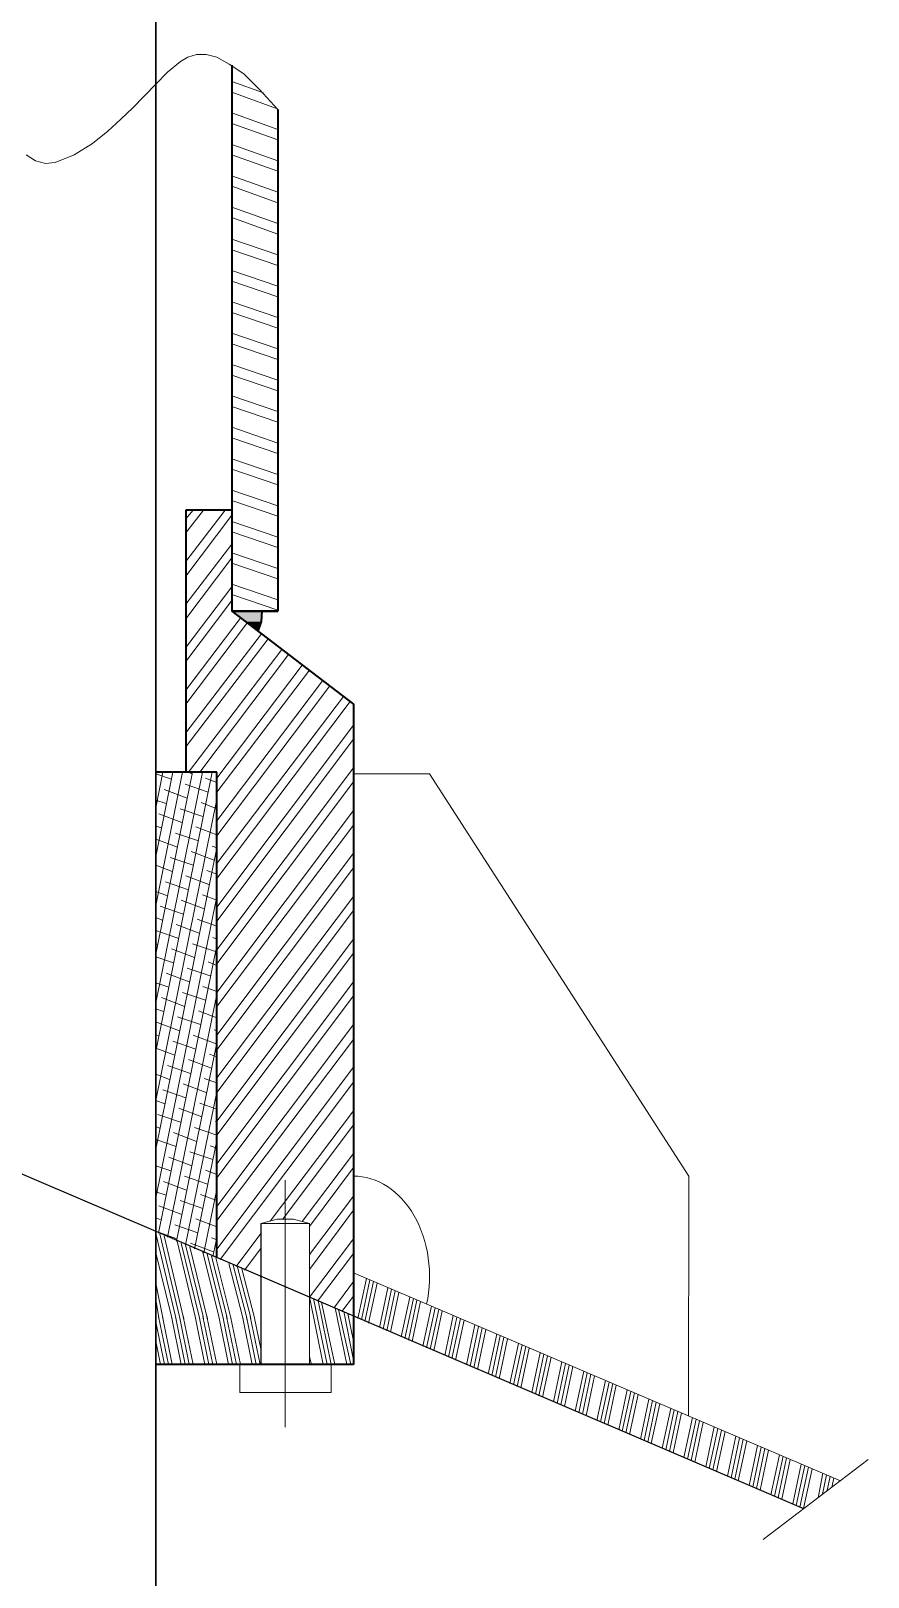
# Model space of a CAD drawing. Header units: inches. Extents: x 12838 to 25100, y 14333 to 18831.
# Drawn here: x 24753.7 to 24970, y 17119.1 to 17518.6 of the extents above; entities that cross this region are included whole.
import ezdxf

# ---------------------------------------------------------------- set-up
doc = ezdxf.new("R2010")
doc.units = ezdxf.units.IN
doc.header["$MEASUREMENT"] = 0
doc.linetypes.add('HIDDEN2', pattern=[0.1875, 0.125, -0.0625])
for name, color, linetype in [('1', 50, 'Continuous'), ('PDF3_Geometry', 7, 'Continuous'), ('PDF3_Solid Fills', 7, 'Continuous'), ('PDF_Geometry', 7, 'Continuous'), ('wl 2', 255, 'Continuous')]:
    doc.layers.add(name, color=color, linetype=linetype)

msp = doc.modelspace()

# ---------------------------------------------------------------- linework, layer by layer
at = {"linetype": 'ByBlock'}
for p, q in [((24785.91533, 17208.50223), (24953.33371, 17136.77517)), ((24785.91533, 17208.50223), (24953.33371, 17136.77517)), ((24813.07051, 17210.42827), (24813.07051, 17173.97827)), ((24813.07051, 17210.42827), (24813.07051, 17173.97827))]:
    msp.add_line(p, q, dxfattribs=at)
at = {"layer": '1', "linetype": 'ByBlock'}
for q in [(24786.11522, 18564.65507), (24785.91531, 18458.90507)]:
    msp.add_line((24785.91531, 14441.06226), q, dxfattribs=at)
at = {"layer": '1', "linetype": 'HIDDEN2'}
msp.add_line((24785.91531, 16769.30545), (24785.91531, 17144.78332), dxfattribs=at)
at = {"layer": 'PDF3_Geometry', "linetype": 'ByBlock', "lineweight": 18}
for p, q in [((24792.36469, 17510.67723), (24794.23161, 17511.80223)), ((24792.36469, 17510.67723), (24794.23161, 17511.80223)), ((24794.23161, 17511.80223), (24796.43796, 17512.47723)), ((24794.23161, 17511.80223), (24796.43796, 17512.47723)), ((24796.43796, 17512.47723), (24798.98376, 17512.47723)), ((24796.43796, 17512.47723), (24798.98376, 17512.47723)), ((24798.98376, 17512.47723), (24801.69928, 17511.80223)), ((24798.98376, 17512.47723), (24801.69928, 17511.80223)), ((24801.69928, 17511.80223), (24804.92396, 17510.00223)), ((24801.69928, 17511.80223), (24804.92396, 17510.00223)), ((24785.91533, 17504.82723), (24788.97029, 17507.97723)), ((24785.91533, 17504.82723), (24788.97029, 17507.97723)), ((24788.97029, 17507.97723), (24792.36469, 17510.67723)), ((24788.97029, 17507.97723), (24792.36469, 17510.67723)), ((24804.92396, 17510.00223), (24808.6578, 17507.52723)), ((24804.92396, 17510.00223), (24808.6578, 17507.52723)), ((24808.6578, 17507.52723), (24812.73107, 17503.47723)), ((24808.6578, 17507.52723), (24812.73107, 17503.47723)), ((24779.97513, 17498.75223), (24785.91533, 17504.82723)), ((24779.97513, 17498.75223), (24785.91533, 17504.82723)), ((24805.60284, 17505.50223), (24813.74939, 17502.57723)), ((24805.60284, 17505.50223), (24813.74939, 17502.57723)), ((24812.73107, 17503.47723), (24817.48323, 17498.30223)), ((24812.73107, 17503.47723), (24817.48323, 17498.30223)), ((24805.60284, 17502.80223), (24817.14379, 17498.52723)), ((24805.60284, 17502.80223), (24817.14379, 17498.52723)), ((24773.52578, 17492.67723), (24776.92018, 17495.82723)), ((24773.52578, 17492.67723), (24776.92018, 17495.82723)), ((24776.92018, 17495.82723), (24779.97513, 17498.75223)), ((24776.92018, 17495.82723), (24779.97513, 17498.75223)), ((24805.60284, 17497.40223), (24817.48323, 17493.12723)), ((24805.60284, 17497.40223), (24817.48323, 17493.12723)), ((24769.62222, 17489.52723), (24773.52578, 17492.67723)), ((24769.62222, 17489.52723), (24773.52578, 17492.67723)), ((24805.60284, 17494.70223), (24817.48323, 17490.42723)), ((24805.60284, 17494.70223), (24817.48323, 17490.42723)), ((24764.87006, 17486.60223), (24769.62222, 17489.52723)), ((24764.87006, 17486.60223), (24769.62222, 17489.52723)), ((24805.60284, 17489.30223), (24817.48323, 17485.02723)), ((24805.60284, 17489.30223), (24817.48323, 17485.02723)), ((24752.48051, 17486.60223), (24754.85659, 17485.02723)), ((24752.48051, 17486.60223), (24754.85659, 17485.02723)), ((24754.85659, 17485.02723), (24757.40239, 17484.35223)), ((24754.85659, 17485.02723), (24757.40239, 17484.35223)), ((24757.40239, 17484.35223), (24759.94819, 17484.57723)), ((24757.40239, 17484.35223), (24759.94819, 17484.57723)), ((24759.94819, 17484.57723), (24764.87006, 17486.60223)), ((24759.94819, 17484.57723), (24764.87006, 17486.60223)), ((24805.60284, 17486.60223), (24817.48323, 17482.32723)), ((24805.60284, 17486.60223), (24817.48323, 17482.32723)), ((24805.60284, 17481.20223), (24817.48323, 17476.92723)), ((24805.60284, 17481.20223), (24817.48323, 17476.92723)), ((24805.60284, 17478.50223), (24817.48323, 17474.22723)), ((24805.60284, 17478.50223), (24817.48323, 17474.22723)), ((24805.60284, 17473.10223), (24817.48323, 17468.82723)), ((24805.60284, 17473.10223), (24817.48323, 17468.82723)), ((24785.91533, 17105.38108), (24785.91533, 17469.27723)), ((24785.91533, 17105.38108), (24785.91533, 17469.27723)), ((24805.60284, 17470.40223), (24817.48323, 17466.12723)), ((24805.60284, 17470.40223), (24817.48323, 17466.12723)), ((24805.60284, 17464.77723), (24817.48323, 17460.72723)), ((24805.60284, 17464.77723), (24817.48323, 17460.72723)), ((24805.60284, 17462.07723), (24817.48323, 17458.02723)), ((24805.60284, 17462.07723), (24817.48323, 17458.02723)), ((24805.60284, 17456.67723), (24817.48323, 17452.62723)), ((24805.60284, 17456.67723), (24817.48323, 17452.62723)), ((24805.60284, 17453.97723), (24817.48323, 17449.92723)), ((24805.60284, 17453.97723), (24817.48323, 17449.92723)), ((24805.60284, 17448.57723), (24817.48323, 17444.52723)), ((24805.60284, 17448.57723), (24817.48323, 17444.52723)), ((24805.60284, 17445.87723), (24817.48323, 17441.82723)), ((24805.60284, 17445.87723), (24817.48323, 17441.82723)), ((24805.60284, 17429.22723), (24805.60284, 17444.97723)), ((24805.60284, 17429.22723), (24805.60284, 17444.97723)), ((24805.60284, 17440.47723), (24817.48323, 17436.42723)), ((24805.60284, 17440.47723), (24817.48323, 17436.42723)), ((24805.60284, 17437.77723), (24817.48323, 17433.72723)), ((24805.60284, 17437.77723), (24817.48323, 17433.72723)), ((24805.60284, 17432.37723), (24817.48323, 17428.32723)), ((24805.60284, 17432.37723), (24817.48323, 17428.32723)), ((24805.60284, 17429.67723), (24817.48323, 17425.62723)), ((24805.60284, 17429.67723), (24817.48323, 17425.62723)), ((24805.60284, 17424.27723), (24817.48323, 17420.22723)), ((24805.60284, 17424.27723), (24817.48323, 17420.22723)), ((24805.60284, 17421.57723), (24817.48323, 17417.52723)), ((24805.60284, 17421.57723), (24817.48323, 17417.52723)), ((24805.60284, 17416.17723), (24817.48323, 17412.12723)), ((24805.60284, 17416.17723), (24817.48323, 17412.12723)), ((24805.60284, 17413.47723), (24817.48323, 17409.42723)), ((24805.60284, 17413.47723), (24817.48323, 17409.42723)), ((24805.60284, 17408.07723), (24817.48323, 17404.02723)), ((24805.60284, 17408.07723), (24817.48323, 17404.02723)), ((24805.60284, 17405.37723), (24817.48323, 17401.32723)), ((24805.60284, 17405.37723), (24817.48323, 17401.32723)), ((24805.60284, 17399.97723), (24817.48323, 17395.92723)), ((24805.60284, 17399.97723), (24817.48323, 17395.92723)), ((24805.60284, 17397.27723), (24817.48323, 17393.22723)), ((24805.60284, 17397.27723), (24817.48323, 17393.22723)), ((24793.72245, 17392.55223), (24795.58936, 17394.80223)), ((24793.72245, 17381.52723), (24803.90564, 17394.80223)), ((24793.72245, 17388.95223), (24798.30488, 17394.80223)), ((24793.72245, 17392.55223), (24795.58936, 17394.80223)), ((24793.72245, 17381.52723), (24803.90564, 17394.80223)), ((24793.72245, 17388.95223), (24798.30488, 17394.80223)), ((24793.72245, 17377.70223), (24805.60284, 17393.45223)), ((24793.72245, 17377.70223), (24805.60284, 17393.45223)), ((24805.60284, 17391.87723), (24817.48323, 17387.82723)), ((24805.60284, 17391.87723), (24817.48323, 17387.82723)), ((24805.60284, 17389.17723), (24817.48323, 17385.12723)), ((24805.60284, 17389.17723), (24817.48323, 17385.12723)), ((24793.72245, 17370.50223), (24805.60284, 17386.02723)), ((24793.72245, 17370.50223), (24805.60284, 17386.02723)), ((24805.60284, 17383.77723), (24817.48323, 17379.72723)), ((24805.60284, 17383.77723), (24817.48323, 17379.72723)), ((24793.72245, 17366.67723), (24805.60284, 17382.42723)), ((24793.72245, 17366.67723), (24805.60284, 17382.42723)), ((24805.60284, 17381.07723), (24817.48323, 17377.02723)), ((24805.60284, 17381.07723), (24817.48323, 17377.02723)), ((24805.60284, 17375.67723), (24817.48323, 17371.62723)), ((24805.60284, 17375.67723), (24817.48323, 17371.62723)), ((24793.72245, 17359.25223), (24805.60284, 17375.00223)), ((24793.72245, 17359.25223), (24805.60284, 17375.00223)), ((24805.60284, 17372.97723), (24817.48323, 17368.92723)), ((24805.60284, 17372.97723), (24817.48323, 17368.92723)), ((24793.72245, 17355.65223), (24805.60284, 17371.40223)), ((24793.72245, 17355.65223), (24805.60284, 17371.40223)), ((24793.72245, 17348.22723), (24807.97892, 17367.12723)), ((24793.72245, 17348.22723), (24807.97892, 17367.12723)), ((24793.72245, 17344.62723), (24809.67612, 17365.77723)), ((24793.72245, 17344.62723), (24809.67612, 17365.77723)), ((24793.72245, 17337.20223), (24813.24023, 17362.85223)), ((24793.72245, 17337.20223), (24813.24023, 17362.85223)), ((24793.72245, 17333.60223), (24814.93743, 17361.50223)), ((24793.72245, 17333.60223), (24814.93743, 17361.50223)), ((24794.40133, 17327.07723), (24818.50155, 17358.80223)), ((24794.40133, 17327.07723), (24818.50155, 17358.80223)), ((24797.28656, 17327.07723), (24820.19875, 17357.45223)), ((24797.28656, 17327.07723), (24820.19875, 17357.45223)), ((24801.69928, 17325.50223), (24823.76287, 17354.75223)), ((24801.69928, 17325.50223), (24823.76287, 17354.75223)), ((24801.69928, 17321.90223), (24825.62979, 17353.40223)), ((24801.69928, 17321.90223), (24825.62979, 17353.40223)), ((24801.69928, 17314.47723), (24829.02419, 17350.70223)), ((24801.69928, 17314.47723), (24829.02419, 17350.70223)), ((24801.69928, 17310.65223), (24830.8911, 17349.35223)), ((24801.69928, 17310.65223), (24830.8911, 17349.35223)), ((24801.69928, 17303.45223), (24834.45522, 17346.65223)), ((24801.69928, 17303.45223), (24834.45522, 17346.65223)), ((24801.69928, 17299.62723), (24836.15242, 17345.30223)), ((24801.69928, 17299.62723), (24836.15242, 17345.30223)), ((24801.69928, 17292.20223), (24837.00102, 17339.22723)), ((24801.69928, 17292.20223), (24837.00102, 17339.22723)), ((24801.69928, 17288.60223), (24837.00102, 17335.62723)), ((24801.69928, 17288.60223), (24837.00102, 17335.62723)), ((24801.69928, 17281.17723), (24837.00102, 17328.20223)), ((24801.69928, 17281.17723), (24837.00102, 17328.20223)), ((24785.91533, 17317.85223), (24787.78225, 17327.07723)), ((24785.91533, 17305.25223), (24790.32805, 17327.07723)), ((24785.91533, 17292.65223), (24792.87385, 17327.07723)), ((24785.91533, 17280.05223), (24795.41964, 17327.07723)), ((24785.91533, 17267.45223), (24797.96544, 17327.07723)), ((24785.91533, 17254.85223), (24800.51124, 17327.07723)), ((24785.91533, 17317.85223), (24787.78225, 17327.07723)), ((24785.91533, 17305.25223), (24790.32805, 17327.07723)), ((24785.91533, 17292.65223), (24792.87385, 17327.07723)), ((24785.91533, 17280.05223), (24795.41964, 17327.07723)), ((24785.91533, 17267.45223), (24797.96544, 17327.07723)), ((24785.91533, 17254.85223), (24800.51124, 17327.07723)), ((24789.98861, 17325.27723), (24785.91533, 17326.62723)), ((24789.98861, 17325.27723), (24785.91533, 17326.62723)), ((24785.91533, 17323.92723), (24785.91533, 17207.27267)), ((24785.91533, 17323.92723), (24785.91533, 17207.27267)), ((24799.49292, 17321.90223), (24793.55273, 17323.92723)), ((24799.49292, 17321.90223), (24793.55273, 17323.92723)), ((24795.24992, 17326.62723), (24794.40133, 17327.07723)), ((24795.24992, 17326.62723), (24794.40133, 17327.07723)), ((24801.69928, 17324.37723), (24798.81404, 17325.50223)), ((24801.69928, 17324.37723), (24798.81404, 17325.50223)), ((24801.69928, 17277.57723), (24837.00102, 17324.60223)), ((24801.69928, 17277.57723), (24837.00102, 17324.60223)), ((24837.00102, 17326.62723), (24856.68853, 17326.62723)), ((24837.00102, 17326.62723), (24856.68853, 17326.62723)), ((24856.68853, 17326.62723), (24923.72789, 17222.67723)), ((24856.68853, 17326.62723), (24923.72789, 17222.67723)), ((24785.91533, 17242.25223), (24801.69928, 17320.10223)), ((24785.91533, 17242.25223), (24801.69928, 17320.10223)), ((24788.63085, 17318.97723), (24785.91533, 17319.87723)), ((24788.63085, 17318.97723), (24785.91533, 17319.87723)), ((24794.06189, 17320.32723), (24788.12169, 17322.57723)), ((24794.06189, 17320.32723), (24788.12169, 17322.57723)), ((24792.70413, 17314.02723), (24786.76393, 17316.27723)), ((24792.70413, 17314.02723), (24786.76393, 17316.27723)), ((24798.13516, 17315.60223), (24792.19497, 17317.62723)), ((24798.13516, 17315.60223), (24792.19497, 17317.62723)), ((24801.69928, 17317.62723), (24797.626, 17319.20223)), ((24801.69928, 17317.62723), (24797.626, 17319.20223)), ((24801.69928, 17270.15223), (24837.00102, 17317.17723)), ((24801.69928, 17270.15223), (24837.00102, 17317.17723)), ((24787.44281, 17312.67723), (24785.91533, 17313.12723)), ((24787.44281, 17312.67723), (24785.91533, 17313.12723)), ((24801.69928, 17310.87723), (24796.26824, 17312.90223)), ((24801.69928, 17310.87723), (24796.26824, 17312.90223)), ((24801.69928, 17266.55223), (24837.00102, 17313.35223)), ((24801.69928, 17266.55223), (24837.00102, 17313.35223)), ((24791.51609, 17307.72723), (24785.91533, 17309.75223)), ((24791.51609, 17307.72723), (24785.91533, 17309.75223)), ((24796.94712, 17309.30223), (24791.00693, 17311.32723)), ((24796.94712, 17309.30223), (24791.00693, 17311.32723)), ((24801.69928, 17307.50223), (24800.51124, 17307.95223)), ((24801.69928, 17307.50223), (24800.51124, 17307.95223)), ((24785.91533, 17229.65223), (24801.69928, 17307.50223)), ((24785.91533, 17229.65223), (24801.69928, 17307.50223)), ((24786.08505, 17306.37723), (24785.91533, 17306.37723)), ((24786.08505, 17306.37723), (24785.91533, 17306.37723)), ((24795.58936, 17303.00223), (24789.64917, 17305.02723)), ((24795.58936, 17303.00223), (24789.64917, 17305.02723)), ((24801.0204, 17304.35223), (24795.0802, 17306.60223)), ((24801.0204, 17304.35223), (24795.0802, 17306.60223)), ((24801.69928, 17259.12723), (24837.00102, 17306.15223)), ((24801.69928, 17259.12723), (24837.00102, 17306.15223)), ((24790.15833, 17301.42723), (24785.91533, 17303.00223)), ((24790.15833, 17301.42723), (24785.91533, 17303.00223)), ((24799.66264, 17298.05223), (24793.72245, 17300.30223)), ((24799.66264, 17298.05223), (24793.72245, 17300.30223)), ((24801.69928, 17300.75223), (24799.15348, 17301.65223)), ((24801.69928, 17300.75223), (24799.15348, 17301.65223)), ((24801.69928, 17255.30223), (24837.00102, 17302.32723)), ((24801.69928, 17255.30223), (24837.00102, 17302.32723)), ((24788.97029, 17295.12723), (24785.91533, 17296.25223)), ((24788.97029, 17295.12723), (24785.91533, 17296.25223)), ((24794.40133, 17296.70223), (24788.46113, 17298.72723)), ((24794.40133, 17296.70223), (24788.46113, 17298.72723)), ((24785.91533, 17217.05223), (24801.69928, 17294.90223)), ((24785.91533, 17217.05223), (24801.69928, 17294.90223)), ((24793.04357, 17290.40223), (24787.10337, 17292.42723)), ((24793.04357, 17290.40223), (24787.10337, 17292.42723)), ((24798.4746, 17291.75223), (24792.53441, 17294.00223)), ((24798.4746, 17291.75223), (24792.53441, 17294.00223)), ((24801.69928, 17294.00223), (24797.96544, 17295.35223)), ((24801.69928, 17294.00223), (24797.96544, 17295.35223)), ((24801.69928, 17248.10223), (24837.00102, 17294.90223)), ((24801.69928, 17248.10223), (24837.00102, 17294.90223)), ((24787.61253, 17288.82723), (24785.91533, 17289.50223)), ((24787.61253, 17288.82723), (24785.91533, 17289.50223)), ((24797.11684, 17285.45223), (24791.17665, 17287.70223)), ((24797.11684, 17285.45223), (24791.17665, 17287.70223)), ((24801.69928, 17287.25223), (24796.60768, 17289.05223)), ((24801.69928, 17287.25223), (24796.60768, 17289.05223)), ((24801.69928, 17244.27723), (24837.00102, 17291.30223)), ((24801.69928, 17244.27723), (24837.00102, 17291.30223)), ((24791.85553, 17284.10223), (24785.91533, 17286.12723)), ((24791.85553, 17284.10223), (24785.91533, 17286.12723)), ((24801.69928, 17283.87723), (24800.68096, 17284.32723)), ((24801.69928, 17283.87723), (24800.68096, 17284.32723)), ((24801.69928, 17236.85223), (24837.00102, 17283.87723)), ((24801.69928, 17236.85223), (24837.00102, 17283.87723)), ((24786.42449, 17282.52723), (24785.91533, 17282.75223)), ((24786.42449, 17282.52723), (24785.91533, 17282.75223)), ((24786.61557, 17207.906), (24801.69928, 17282.30223)), ((24786.61557, 17207.906), (24801.69928, 17282.30223)), ((24795.9288, 17279.15223), (24789.98861, 17281.40223)), ((24795.9288, 17279.15223), (24789.98861, 17281.40223)), ((24801.35984, 17280.72723), (24795.41964, 17282.75223)), ((24801.35984, 17280.72723), (24795.41964, 17282.75223)), ((24801.69928, 17233.25223), (24837.00102, 17280.27723)), ((24801.69928, 17233.25223), (24837.00102, 17280.27723)), ((24790.49777, 17277.80223), (24785.91533, 17279.37723)), ((24790.49777, 17277.80223), (24785.91533, 17279.37723)), ((24800.00208, 17274.42723), (24794.06189, 17276.45223)), ((24800.00208, 17274.42723), (24794.06189, 17276.45223)), ((24801.69928, 17277.12723), (24799.49292, 17278.02723)), ((24801.69928, 17277.12723), (24799.49292, 17278.02723)), ((24789.30973, 17271.50223), (24785.91533, 17272.62723)), ((24789.30973, 17271.50223), (24785.91533, 17272.62723)), ((24794.57105, 17272.85223), (24788.63085, 17275.10223)), ((24794.57105, 17272.85223), (24788.63085, 17275.10223)), ((24801.69928, 17270.37723), (24798.13516, 17271.72723)), ((24801.69928, 17270.37723), (24798.13516, 17271.72723)), ((24801.69928, 17225.82723), (24837.00102, 17272.85223)), ((24801.69928, 17225.82723), (24837.00102, 17272.85223)), ((24793.38301, 17266.55223), (24787.44281, 17268.80223)), ((24793.38301, 17266.55223), (24787.44281, 17268.80223)), ((24788.96681, 17206.90283), (24801.69928, 17269.70223)), ((24788.96681, 17206.90283), (24801.69928, 17269.70223)), ((24798.81404, 17268.12723), (24792.87385, 17270.15223)), ((24798.81404, 17268.12723), (24792.87385, 17270.15223)), ((24801.69928, 17222.22723), (24837.00102, 17269.25223)), ((24801.69928, 17222.22723), (24837.00102, 17269.25223)), ((24787.95197, 17265.20223), (24785.91533, 17265.87723)), ((24787.95197, 17265.20223), (24785.91533, 17265.87723)), ((24797.45628, 17261.82723), (24791.51609, 17263.85223)), ((24797.45628, 17261.82723), (24791.51609, 17263.85223)), ((24801.69928, 17263.62723), (24796.94712, 17265.42723)), ((24801.69928, 17263.62723), (24796.94712, 17265.42723)), ((24792.02525, 17260.25223), (24786.08505, 17262.50223)), ((24792.02525, 17260.25223), (24786.08505, 17262.50223)), ((24801.69928, 17260.25223), (24801.0204, 17260.47723)), ((24801.69928, 17260.25223), (24801.0204, 17260.47723)), ((24801.69928, 17214.80223), (24837.00102, 17261.82723)), ((24801.69928, 17214.80223), (24837.00102, 17261.82723)), ((24786.76393, 17258.90223), (24785.91533, 17259.12723)), ((24786.76393, 17258.90223), (24785.91533, 17259.12723)), ((24790.83721, 17253.95223), (24785.91533, 17255.75223)), ((24790.83721, 17253.95223), (24785.91533, 17255.75223)), ((24796.26824, 17255.52723), (24790.32805, 17257.55223)), ((24796.26824, 17255.52723), (24790.32805, 17257.55223)), ((24791.28056, 17205.91567), (24801.69928, 17257.10223)), ((24791.28056, 17205.91567), (24801.69928, 17257.10223)), ((24801.52956, 17256.87723), (24795.58936, 17259.12723)), ((24801.52956, 17256.87723), (24795.58936, 17259.12723)), ((24801.69928, 17211.20223), (24837.00102, 17258.00223)), ((24801.69928, 17211.20223), (24837.00102, 17258.00223)), ((24800.34152, 17250.57723), (24794.40133, 17252.82723)), ((24800.34152, 17250.57723), (24794.40133, 17252.82723)), ((24801.69928, 17253.50223), (24799.83236, 17254.17723)), ((24801.69928, 17253.50223), (24799.83236, 17254.17723)), ((24789.47945, 17247.65223), (24785.91533, 17249.00223)), ((24789.47945, 17247.65223), (24785.91533, 17249.00223)), ((24794.91049, 17249.22723), (24788.97029, 17251.25223)), ((24794.91049, 17249.22723), (24788.97029, 17251.25223)), ((24801.69928, 17246.75223), (24798.4746, 17247.87723)), ((24801.69928, 17246.75223), (24798.4746, 17247.87723)), ((24801.69928, 17203.77723), (24837.00102, 17250.80223)), ((24801.69928, 17203.77723), (24837.00102, 17250.80223)), ((24793.72245, 17242.92723), (24787.78225, 17244.95223)), ((24793.72245, 17242.92723), (24787.78225, 17244.95223)), ((24798.98376, 17244.27723), (24793.04357, 17246.52723)), ((24798.98376, 17244.27723), (24793.04357, 17246.52723)), ((24793.6285, 17204.91391), (24801.69928, 17244.50223)), ((24793.6285, 17204.91391), (24801.69928, 17244.50223)), ((24802.56254, 17201.10217), (24837.00102, 17246.97723)), ((24802.56254, 17201.10217), (24837.00102, 17246.97723)), ((24788.29141, 17241.35223), (24785.91533, 17242.25223)), ((24788.29141, 17241.35223), (24785.91533, 17242.25223)), ((24797.79572, 17237.97723), (24791.85553, 17240.22723)), ((24797.79572, 17237.97723), (24791.85553, 17240.22723)), ((24801.69928, 17240.00223), (24797.28656, 17241.57723)), ((24801.69928, 17240.00223), (24797.28656, 17241.57723)), ((24792.36469, 17236.62723), (24786.42449, 17238.65223)), ((24792.36469, 17236.62723), (24786.42449, 17238.65223)), ((24801.69928, 17236.62723), (24801.35984, 17236.85223)), ((24801.69928, 17236.62723), (24801.35984, 17236.85223)), ((24815.523, 17211.07853), (24837.00102, 17239.55223)), ((24815.523, 17211.07853), (24837.00102, 17239.55223)), ((24818.74386, 17211.55327), (24837.00102, 17235.95223)), ((24818.74386, 17211.55327), (24837.00102, 17235.95223)), ((24786.93365, 17235.05223), (24785.91533, 17235.50223)), ((24786.93365, 17235.05223), (24785.91533, 17235.50223)), ((24791.17665, 17230.32723), (24785.91533, 17232.12723)), ((24791.17665, 17230.32723), (24785.91533, 17232.12723)), ((24796.43796, 17231.67723), (24790.49777, 17233.92723)), ((24796.43796, 17231.67723), (24790.49777, 17233.92723)), ((24795.9288, 17235.27723), (24801.69928, 17233.25223)), ((24795.9288, 17235.27723), (24801.69928, 17233.25223)), ((24795.97875, 17203.91117), (24801.69928, 17231.90223)), ((24795.97875, 17203.91117), (24801.69928, 17231.90223)), ((24795.24992, 17225.37723), (24789.30973, 17227.62723)), ((24795.24992, 17225.37723), (24789.30973, 17227.62723)), ((24800.68096, 17226.95223), (24794.74077, 17228.97723)), ((24800.68096, 17226.95223), (24794.74077, 17228.97723)), ((24801.69928, 17229.87723), (24800.00208, 17230.55223)), ((24801.69928, 17229.87723), (24800.00208, 17230.55223)), ((24823.74206, 17210.94964), (24837.00102, 17228.52723)), ((24823.74206, 17210.94964), (24837.00102, 17228.52723)), ((24789.81889, 17224.02723), (24785.91533, 17225.37723)), ((24789.81889, 17224.02723), (24785.91533, 17225.37723)), ((24801.69928, 17223.12723), (24798.81404, 17224.25223)), ((24801.69928, 17223.12723), (24798.81404, 17224.25223)), ((24825.62979, 17209.65388), (24837.00102, 17224.92723)), ((24825.62979, 17209.65388), (24837.00102, 17224.92723)), ((24793.89217, 17219.07723), (24787.95197, 17221.32723)), ((24793.89217, 17219.07723), (24787.95197, 17221.32723)), ((24799.3232, 17220.65223), (24793.38301, 17222.67723)), ((24799.3232, 17220.65223), (24793.38301, 17222.67723)), ((24819.35015, 17221.67827), (24819.35015, 17157.77827)), ((24819.35015, 17221.67827), (24819.35015, 17157.77827)), ((24923.72789, 17222.67723), (24923.64224, 17160.7002)), ((24923.72789, 17222.67723), (24923.64224, 17160.7002)), ((24788.63085, 17217.72723), (24785.91533, 17218.62723)), ((24788.63085, 17217.72723), (24785.91533, 17218.62723)), ((24798.13516, 17214.35223), (24792.19497, 17216.37723)), ((24798.13516, 17214.35223), (24792.19497, 17216.37723)), ((24801.69928, 17216.37723), (24797.45628, 17217.95223)), ((24801.69928, 17216.37723), (24797.45628, 17217.95223)), ((24798.33394, 17202.90632), (24801.69928, 17219.30223)), ((24798.33394, 17202.90632), (24801.69928, 17219.30223)), ((24825.62979, 17202.42723), (24837.00102, 17217.50223)), ((24825.62979, 17202.42723), (24837.00102, 17217.50223)), ((24787.27309, 17211.42723), (24785.91533, 17211.87723)), ((24787.27309, 17211.42723), (24785.91533, 17211.87723)), ((24792.70413, 17212.77723), (24786.76393, 17215.02723)), ((24792.70413, 17212.77723), (24786.76393, 17215.02723)), ((24801.69928, 17209.62723), (24796.26824, 17211.65223)), ((24801.69928, 17209.62723), (24796.26824, 17211.65223)), ((24801.69928, 17213.00223), (24801.869, 17213.00223)), ((24801.69928, 17213.00223), (24801.869, 17213.00223)), ((24825.62979, 17198.60223), (24837.00102, 17213.90223)), ((24825.62979, 17198.60223), (24837.00102, 17213.90223)), ((24791.34637, 17206.47723), (24785.91533, 17208.50223)), ((24791.34637, 17206.47723), (24785.91533, 17208.50223)), ((24791.00766, 17186.40888), (24785.91533, 17207.87433)), ((24791.00766, 17186.40888), (24785.91533, 17207.87433)), ((24792.04538, 17186.40888), (24786.95699, 17207.76033)), ((24792.04538, 17186.40888), (24786.95699, 17207.76033)), ((24796.7774, 17208.05223), (24790.83721, 17210.07723)), ((24796.7774, 17208.05223), (24790.83721, 17210.07723)), ((24806.67441, 17199.34783), (24813.07051, 17207.82723)), ((24806.67441, 17199.34783), (24813.07051, 17207.82723)), ((24817.31351, 17211.55327), (24813.07051, 17210.42827)), ((24817.31351, 17211.55327), (24813.07051, 17210.42827)), ((24825.62979, 17210.42827), (24813.07051, 17210.42827)), ((24825.62979, 17210.42827), (24813.07051, 17210.42827)), ((24821.55651, 17211.55327), (24817.31351, 17211.55327)), ((24821.55651, 17211.55327), (24817.31351, 17211.55327)), ((24825.62979, 17210.42827), (24821.55651, 17211.55327)), ((24825.62979, 17210.42827), (24821.55651, 17211.55327)), ((24825.62979, 17173.97827), (24825.62979, 17210.42827)), ((24825.62979, 17173.97827), (24825.62979, 17210.42827)), ((24793.0443, 17186.40888), (24788.07278, 17207.28428)), ((24793.0443, 17186.40888), (24788.07278, 17207.28428)), ((24796.09926, 17186.40888), (24791.42014, 17205.85611)), ((24796.09926, 17186.40888), (24791.42014, 17205.85611)), ((24797.13698, 17186.40888), (24792.53593, 17205.38006)), ((24797.13698, 17186.40888), (24792.53593, 17205.38006)), ((24798.1553, 17186.40888), (24793.65172, 17204.904)), ((24798.1553, 17186.40888), (24793.65172, 17204.904)), ((24799.24841, 17186.04358), (24794.7675, 17204.42795)), ((24799.24841, 17186.04358), (24794.7675, 17204.42795)), ((24800.85068, 17203.10223), (24794.91049, 17205.35223)), ((24800.85068, 17203.10223), (24794.91049, 17205.35223)), ((24801.69928, 17206.25223), (24800.34152, 17206.70223)), ((24801.69928, 17206.25223), (24800.34152, 17206.70223)), ((24800.70318, 17201.89547), (24801.69928, 17206.70223)), ((24800.70318, 17201.89547), (24801.69928, 17206.70223)), ((24808.85717, 17198.41655), (24813.07051, 17204.00223)), ((24808.85717, 17198.41655), (24813.07051, 17204.00223)), ((24825.62979, 17191.40223), (24837.00102, 17206.47723)), ((24825.62979, 17191.40223), (24837.00102, 17206.47723)), ((24789.98934, 17186.40888), (24785.91533, 17202.90065)), ((24789.98934, 17186.40888), (24785.91533, 17202.90065)), ((24802.20918, 17186.40888), (24798.11487, 17202.99979)), ((24802.20918, 17186.40888), (24798.11487, 17202.99979)), ((24803.24689, 17186.40888), (24799.23065, 17202.52373)), ((24803.24689, 17186.40888), (24799.23065, 17202.52373)), ((24804.26521, 17186.40888), (24800.34644, 17202.04768)), ((24804.26521, 17186.40888), (24800.34644, 17202.04768)), ((24805.28353, 17186.40888), (24801.46223, 17201.57162)), ((24805.28353, 17186.40888), (24801.46223, 17201.57162)), ((24808.41328, 17186.04358), (24804.80959, 17200.14346)), ((24808.41328, 17186.04358), (24804.80959, 17200.14346)), ((24809.4316, 17186.04358), (24805.92538, 17199.66741)), ((24809.4316, 17186.04358), (24805.92538, 17199.66741)), ((24827.73164, 17190.36369), (24837.00102, 17202.65223)), ((24827.73164, 17190.36369), (24837.00102, 17202.65223)), ((24810.37513, 17186.40888), (24807.04116, 17199.19135)), ((24810.37513, 17186.40888), (24807.04116, 17199.19135)), ((24811.36855, 17186.40888), (24808.15701, 17198.71527)), ((24811.36855, 17186.40888), (24808.15701, 17198.71527)), ((24812.9659, 17196.66355), (24813.07051, 17196.80223)), ((24812.9659, 17196.66355), (24813.07051, 17196.80223)), ((24837.00102, 17197.67569), (24962.85903, 17143.96382)), ((24837.00102, 17197.67569), (24962.85903, 17143.96382)), ((24838.12791, 17185.92809), (24840.37468, 17196.23593)), ((24838.12791, 17185.92809), (24840.37468, 17196.23593)), ((24839.06454, 17185.52847), (24841.25291, 17195.84746)), ((24839.06454, 17185.52847), (24841.25291, 17195.84746)), ((24787.83588, 17185.67827), (24785.91533, 17195.05864)), ((24787.83588, 17185.67827), (24785.91533, 17195.05864)), ((24831.93616, 17188.56982), (24837.00102, 17195.45223)), ((24831.93616, 17188.56982), (24837.00102, 17195.45223)), ((24840.00118, 17185.12886), (24842.18954, 17195.44784)), ((24840.00118, 17185.12886), (24842.18954, 17195.44784)), ((24840.93781, 17184.72924), (24843.12618, 17195.04823)), ((24840.93781, 17184.72924), (24843.12618, 17195.04823)), ((24843.74771, 17183.53039), (24845.93607, 17193.84937)), ((24843.74771, 17183.53039), (24845.93607, 17193.84937)), ((24844.68434, 17183.13077), (24846.87271, 17193.44976)), ((24844.68434, 17183.13077), (24846.87271, 17193.44976)), ((24845.62097, 17182.73115), (24847.80934, 17193.05014)), ((24845.62097, 17182.73115), (24847.80934, 17193.05014)), ((24846.5576, 17182.33154), (24848.74597, 17192.65052)), ((24846.5576, 17182.33154), (24848.74597, 17192.65052)), ((24786.81756, 17185.67827), (24785.91533, 17190.71756)), ((24786.81756, 17185.67827), (24785.91533, 17190.71756)), ((24829.19391, 17173.97827), (24825.62979, 17191.48737)), ((24829.19391, 17173.97827), (24825.62979, 17191.48737)), ((24830.21222, 17173.97827), (24826.70507, 17191.02668)), ((24830.21222, 17173.97827), (24826.70507, 17191.02668)), ((24827.85887, 17190.53236), (24831.23054, 17173.97827)), ((24827.85887, 17190.53236), (24831.23054, 17173.97827)), ((24832.24886, 17173.97827), (24828.79738, 17190.13027)), ((24832.24886, 17173.97827), (24828.79738, 17190.13027)), ((24835.30382, 17173.97827), (24832.29287, 17188.6327)), ((24835.30382, 17173.97827), (24832.29287, 17188.6327)), ((24836.32214, 17173.97827), (24833.19481, 17188.24628)), ((24836.32214, 17173.97827), (24833.19481, 17188.24628)), ((24834.02313, 17187.67941), (24837.00102, 17191.62723)), ((24834.02313, 17187.67941), (24837.00102, 17191.62723)), ((24837.00102, 17175.10327), (24834.52017, 17187.67846)), ((24837.00102, 17175.10327), (24834.52017, 17187.67846)), ((24849.3675, 17181.13268), (24851.55587, 17191.45167)), ((24849.3675, 17181.13268), (24851.55587, 17191.45167)), ((24850.30413, 17180.73307), (24852.4925, 17191.05205)), ((24850.30413, 17180.73307), (24852.4925, 17191.05205)), ((24851.24077, 17180.33345), (24853.42913, 17190.65244)), ((24851.24077, 17180.33345), (24853.42913, 17190.65244)), ((24852.1774, 17179.93383), (24854.36577, 17190.25282)), ((24852.1774, 17179.93383), (24854.36577, 17190.25282)), ((24854.9873, 17178.73498), (24857.17566, 17189.05397)), ((24854.9873, 17178.73498), (24857.17566, 17189.05397)), ((24855.92393, 17178.33536), (24858.1123, 17188.65435)), ((24855.92393, 17178.33536), (24858.1123, 17188.65435)), ((24856.86056, 17177.93575), (24859.04893, 17188.25473)), ((24856.86056, 17177.93575), (24859.04893, 17188.25473)), ((24857.79719, 17177.53613), (24859.98556, 17187.85511)), ((24857.79719, 17177.53613), (24859.98556, 17187.85511)), ((24788.17532, 17173.97827), (24785.91533, 17185.01653)), ((24788.17532, 17173.97827), (24785.91533, 17185.01653)), ((24789.19364, 17173.97827), (24786.64858, 17186.40888)), ((24789.19364, 17173.97827), (24786.64858, 17186.40888)), ((24790.21196, 17173.97827), (24787.6669, 17186.40888)), ((24790.21196, 17173.97827), (24787.6669, 17186.40888)), ((24792.53441, 17173.97827), (24789.98934, 17186.40888)), ((24792.53441, 17173.97827), (24789.98934, 17186.40888)), ((24790.15833, 17185.67827), (24790.00874, 17186.40888)), ((24790.15833, 17185.67827), (24790.00874, 17186.40888)), ((24793.55273, 17173.97827), (24791.00766, 17186.40888)), ((24793.55273, 17173.97827), (24791.00766, 17186.40888)), ((24791.17665, 17185.67827), (24791.02706, 17186.40888)), ((24791.17665, 17185.67827), (24791.02706, 17186.40888)), ((24794.57105, 17173.97827), (24792.02598, 17186.40888)), ((24794.57105, 17173.97827), (24792.02598, 17186.40888)), ((24792.19497, 17185.67827), (24792.04538, 17186.40888)), ((24792.19497, 17185.67827), (24792.04538, 17186.40888)), ((24795.58936, 17173.97827), (24793.0443, 17186.40888)), ((24795.58936, 17173.97827), (24793.0443, 17186.40888)), ((24793.21329, 17185.67827), (24793.0637, 17186.40888)), ((24793.21329, 17185.67827), (24793.0637, 17186.40888)), ((24798.64432, 17173.97827), (24796.09926, 17186.40888)), ((24798.64432, 17173.97827), (24796.09926, 17186.40888)), ((24796.26824, 17185.67827), (24796.11866, 17186.40888)), ((24796.26824, 17185.67827), (24796.11866, 17186.40888)), ((24799.66264, 17173.97827), (24797.11758, 17186.40888)), ((24799.66264, 17173.97827), (24797.11758, 17186.40888)), ((24797.28656, 17185.67827), (24797.13698, 17186.40888)), ((24797.28656, 17185.67827), (24797.13698, 17186.40888)), ((24800.68096, 17173.97827), (24798.1359, 17186.40888)), ((24800.68096, 17173.97827), (24798.1359, 17186.40888)), ((24798.30488, 17185.67827), (24798.1553, 17186.40888)), ((24798.30488, 17185.67827), (24798.1553, 17186.40888)), ((24801.69928, 17173.97827), (24799.15422, 17186.40888)), ((24801.69928, 17173.97827), (24799.15422, 17186.40888)), ((24799.3232, 17185.67827), (24799.17362, 17186.40888)), ((24799.3232, 17185.67827), (24799.17362, 17186.40888)), ((24804.75424, 17173.97827), (24802.20918, 17186.40888)), ((24804.75424, 17173.97827), (24802.20918, 17186.40888)), ((24802.37816, 17185.67827), (24802.22857, 17186.40888)), ((24802.37816, 17185.67827), (24802.22857, 17186.40888)), ((24805.77256, 17173.97827), (24803.2275, 17186.40888)), ((24805.77256, 17173.97827), (24803.2275, 17186.40888)), ((24803.39648, 17185.67827), (24803.24689, 17186.40888)), ((24803.39648, 17185.67827), (24803.24689, 17186.40888)), ((24806.79088, 17173.97827), (24804.24582, 17186.40888)), ((24806.79088, 17173.97827), (24804.24582, 17186.40888)), ((24804.4148, 17185.67827), (24804.26521, 17186.40888)), ((24804.4148, 17185.67827), (24804.26521, 17186.40888)), ((24807.8092, 17173.97827), (24805.26414, 17186.40888)), ((24807.8092, 17173.97827), (24805.26414, 17186.40888)), ((24805.43312, 17185.67827), (24805.28353, 17186.40888)), ((24805.43312, 17185.67827), (24805.28353, 17186.40888)), ((24810.86416, 17173.97827), (24808.31909, 17186.40888)), ((24810.86416, 17173.97827), (24808.31909, 17186.40888)), ((24808.48808, 17185.67827), (24808.33849, 17186.40888)), ((24808.48808, 17185.67827), (24808.33849, 17186.40888)), ((24811.88248, 17173.97827), (24809.33741, 17186.40888)), ((24811.88248, 17173.97827), (24809.33741, 17186.40888)), ((24809.5064, 17185.67827), (24809.35681, 17186.40888)), ((24809.5064, 17185.67827), (24809.35681, 17186.40888)), ((24812.90079, 17173.97827), (24810.35573, 17186.40888)), ((24812.90079, 17173.97827), (24810.35573, 17186.40888)), ((24810.52472, 17185.67827), (24810.37513, 17186.40888)), ((24810.52472, 17185.67827), (24810.37513, 17186.40888)), ((24813.07051, 17178.02827), (24811.36855, 17186.40888)), ((24813.07051, 17178.02827), (24811.36855, 17186.40888)), ((24837.00102, 17180.05327), (24835.57277, 17187.2275)), ((24837.00102, 17180.05327), (24835.57277, 17187.2275)), ((24860.60709, 17176.33728), (24862.79546, 17186.65626)), ((24860.60709, 17176.33728), (24862.79546, 17186.65626)), ((24861.54372, 17175.93766), (24863.73209, 17186.25665)), ((24861.54372, 17175.93766), (24863.73209, 17186.25665)), ((24862.48036, 17175.53804), (24864.66872, 17185.85703)), ((24862.48036, 17175.53804), (24864.66872, 17185.85703)), ((24863.41699, 17175.13843), (24865.60536, 17185.45741)), ((24863.41699, 17175.13843), (24865.60536, 17185.45741)), ((24866.22689, 17173.93957), (24868.41525, 17184.25856)), ((24866.22689, 17173.93957), (24868.41525, 17184.25856)), ((24867.16352, 17173.53996), (24869.35189, 17183.85894)), ((24867.16352, 17173.53996), (24869.35189, 17183.85894)), ((24787.157, 17173.97827), (24785.91533, 17180.04285)), ((24787.157, 17173.97827), (24785.91533, 17180.04285)), ((24868.10015, 17173.14034), (24870.28852, 17183.45932)), ((24868.10015, 17173.14034), (24870.28852, 17183.45932)), ((24869.03678, 17172.74072), (24871.22515, 17183.05971)), ((24869.03678, 17172.74072), (24871.22515, 17183.05971)), ((24871.84668, 17171.54187), (24874.03505, 17181.86086)), ((24871.84668, 17171.54187), (24874.03505, 17181.86086)), ((24872.78331, 17171.14225), (24874.97168, 17181.46124)), ((24872.78331, 17171.14225), (24874.97168, 17181.46124)), ((24873.71995, 17170.74264), (24875.90831, 17181.06162)), ((24873.71995, 17170.74264), (24875.90831, 17181.06162)), ((24874.65658, 17170.34302), (24876.84495, 17180.662)), ((24874.65658, 17170.34302), (24876.84495, 17180.662)), ((24826.13895, 17173.97827), (24825.62979, 17176.00327)), ((24826.13895, 17173.97827), (24825.62979, 17176.00327)), ((24877.46648, 17169.14417), (24879.65484, 17179.46315)), ((24877.46648, 17169.14417), (24879.65484, 17179.46315)), ((24878.40311, 17168.74455), (24880.59148, 17179.06353)), ((24878.40311, 17168.74455), (24880.59148, 17179.06353)), ((24879.33974, 17168.34493), (24881.52811, 17178.66392)), ((24879.33974, 17168.34493), (24881.52811, 17178.66392)), ((24880.27637, 17167.94531), (24882.46474, 17178.2643)), ((24880.27637, 17167.94531), (24882.46474, 17178.2643)), ((24883.08627, 17166.74646), (24885.27464, 17177.06545)), ((24883.08627, 17166.74646), (24885.27464, 17177.06545)), ((24884.0229, 17166.34685), (24886.21127, 17176.66583)), ((24884.0229, 17166.34685), (24886.21127, 17176.66583)), ((24884.95954, 17165.94723), (24887.1479, 17176.26621)), ((24884.95954, 17165.94723), (24887.1479, 17176.26621)), ((24885.89617, 17165.54761), (24888.08454, 17175.8666)), ((24885.89617, 17165.54761), (24888.08454, 17175.8666)), ((24807.63948, 17166.77827), (24807.63948, 17173.97827)), ((24807.63948, 17166.77827), (24807.63948, 17173.97827)), ((24831.23054, 17173.97827), (24831.23054, 17166.77827)), ((24831.23054, 17173.97827), (24831.23054, 17166.77827)), ((24888.70607, 17164.34876), (24890.89443, 17174.66774)), ((24888.70607, 17164.34876), (24890.89443, 17174.66774)), ((24889.6427, 17163.94914), (24891.83107, 17174.26813)), ((24889.6427, 17163.94914), (24891.83107, 17174.26813)), ((24890.57933, 17163.54952), (24892.7677, 17173.86851)), ((24890.57933, 17163.54952), (24892.7677, 17173.86851)), ((24891.51596, 17163.14991), (24893.70433, 17173.46889)), ((24891.51596, 17163.14991), (24893.70433, 17173.46889)), ((24894.32586, 17161.95106), (24896.51423, 17172.27004)), ((24894.32586, 17161.95106), (24896.51423, 17172.27004)), ((24895.26249, 17161.55144), (24897.45086, 17171.87042)), ((24895.26249, 17161.55144), (24897.45086, 17171.87042)), ((24896.19913, 17161.15182), (24898.38749, 17171.47081)), ((24896.19913, 17161.15182), (24898.38749, 17171.47081)), ((24897.13576, 17160.7522), (24899.32413, 17171.07119)), ((24897.13576, 17160.7522), (24899.32413, 17171.07119)), ((24899.94566, 17159.55335), (24902.13402, 17169.87234)), ((24899.94566, 17159.55335), (24902.13402, 17169.87234)), ((24900.88229, 17159.15373), (24903.07066, 17169.47272)), ((24900.88229, 17159.15373), (24903.07066, 17169.47272)), ((24901.81892, 17158.75412), (24904.00729, 17169.0731)), ((24901.81892, 17158.75412), (24904.00729, 17169.0731)), ((24902.75555, 17158.3545), (24904.94392, 17168.67349)), ((24902.75555, 17158.3545), (24904.94392, 17168.67349)), ((24831.23054, 17166.77827), (24807.63948, 17166.77827)), ((24831.23054, 17166.77827), (24807.63948, 17166.77827)), ((24905.56545, 17157.15565), (24907.75382, 17167.47463)), ((24905.56545, 17157.15565), (24907.75382, 17167.47463)), ((24906.50208, 17156.75603), (24908.69045, 17167.07502)), ((24906.50208, 17156.75603), (24908.69045, 17167.07502)), ((24907.43872, 17156.35641), (24909.62708, 17166.6754)), ((24907.43872, 17156.35641), (24909.62708, 17166.6754)), ((24908.37535, 17155.9568), (24910.56372, 17166.27578)), ((24908.37535, 17155.9568), (24910.56372, 17166.27578)), ((24911.18525, 17154.75794), (24913.37361, 17165.07693)), ((24911.18525, 17154.75794), (24913.37361, 17165.07693)), ((24912.12188, 17154.35833), (24914.31025, 17164.67731)), ((24912.12188, 17154.35833), (24914.31025, 17164.67731)), ((24913.05851, 17153.95871), (24915.24688, 17164.2777)), ((24913.05851, 17153.95871), (24915.24688, 17164.2777)), ((24913.99514, 17153.55909), (24916.18351, 17163.87808)), ((24913.99514, 17153.55909), (24916.18351, 17163.87808)), ((24916.80504, 17152.36024), (24918.99341, 17162.67923)), ((24916.80504, 17152.36024), (24918.99341, 17162.67923)), ((24917.74167, 17151.96062), (24919.93004, 17162.27961)), ((24917.74167, 17151.96062), (24919.93004, 17162.27961)), ((24918.67831, 17151.56101), (24920.86667, 17161.87999)), ((24918.67831, 17151.56101), (24920.86667, 17161.87999)), ((24919.61494, 17151.16139), (24921.80331, 17161.48037)), ((24919.61494, 17151.16139), (24921.80331, 17161.48037)), ((24922.42484, 17149.96254), (24924.6132, 17160.28152)), ((24922.42484, 17149.96254), (24924.6132, 17160.28152)), ((24923.36147, 17149.56292), (24925.54984, 17159.88191)), ((24923.36147, 17149.56292), (24925.54984, 17159.88191)), ((24924.2981, 17149.1633), (24926.48647, 17159.48229)), ((24924.2981, 17149.1633), (24926.48647, 17159.48229)), ((24925.23473, 17148.76369), (24927.4231, 17159.08267)), ((24925.23473, 17148.76369), (24927.4231, 17159.08267)), ((24928.04463, 17147.56483), (24930.233, 17157.88382)), ((24928.04463, 17147.56483), (24930.233, 17157.88382)), ((24928.98126, 17147.16522), (24931.16963, 17157.4842)), ((24928.98126, 17147.16522), (24931.16963, 17157.4842)), ((24929.9179, 17146.7656), (24932.10626, 17157.08458)), ((24929.9179, 17146.7656), (24932.10626, 17157.08458)), ((24930.85453, 17146.36598), (24933.0429, 17156.68497)), ((24930.85453, 17146.36598), (24933.0429, 17156.68497)), ((24933.66443, 17145.16713), (24935.85279, 17155.48612)), ((24933.66443, 17145.16713), (24935.85279, 17155.48612)), ((24934.60106, 17144.76751), (24936.78943, 17155.0865)), ((24934.60106, 17144.76751), (24936.78943, 17155.0865)), ((24935.53769, 17144.3679), (24937.72606, 17154.68688)), ((24935.53769, 17144.3679), (24937.72606, 17154.68688)), ((24936.47432, 17143.96828), (24938.66269, 17154.28726)), ((24936.47432, 17143.96828), (24938.66269, 17154.28726)), ((24939.28422, 17142.76943), (24941.47259, 17153.08841)), ((24939.28422, 17142.76943), (24941.47259, 17153.08841)), ((24940.22085, 17142.36981), (24942.40922, 17152.68879)), ((24940.22085, 17142.36981), (24942.40922, 17152.68879)), ((24941.15749, 17141.97019), (24943.34585, 17152.28918)), ((24941.15749, 17141.97019), (24943.34585, 17152.28918)), ((24942.09412, 17141.57057), (24944.28249, 17151.88956)), ((24942.09412, 17141.57057), (24944.28249, 17151.88956)), ((24970.00814, 17149.47543), (24942.89859, 17128.75157)), ((24970.00814, 17149.47543), (24942.89859, 17128.75157)), ((24944.90402, 17140.37172), (24947.09238, 17150.69071)), ((24944.90402, 17140.37172), (24947.09238, 17150.69071)), ((24945.84065, 17139.97211), (24948.02902, 17150.29109)), ((24945.84065, 17139.97211), (24948.02902, 17150.29109)), ((24946.77728, 17139.57249), (24948.96565, 17149.89147)), ((24946.77728, 17139.57249), (24948.96565, 17149.89147)), ((24947.71391, 17139.17287), (24949.90228, 17149.49186)), ((24947.71391, 17139.17287), (24949.90228, 17149.49186)), ((24950.52381, 17137.97402), (24952.71218, 17148.293)), ((24950.52381, 17137.97402), (24952.71218, 17148.293)), ((24951.46044, 17137.5744), (24953.64881, 17147.89339)), ((24951.46044, 17137.5744), (24953.64881, 17147.89339)), ((24785.91533, 17122.83327), (24785.91533, 17144.78332)), ((24952.39708, 17137.17478), (24954.58544, 17147.49377)), ((24952.39708, 17137.17478), (24954.58544, 17147.49377)), ((24953.33371, 17136.77517), (24955.52208, 17147.09415)), ((24953.33371, 17136.77517), (24955.52208, 17147.09415)), ((24957.10852, 17139.56785), (24958.33197, 17145.8953)), ((24957.10852, 17139.56785), (24958.33197, 17145.8953)), ((24958.26272, 17140.54314), (24959.26861, 17145.49568)), ((24958.26272, 17140.54314), (24959.26861, 17145.49568)), ((24959.41692, 17141.51844), (24960.20524, 17145.09607)), ((24959.41692, 17141.51844), (24960.20524, 17145.09607)), ((24960.63893, 17142.22018), (24961.14187, 17144.69645)), ((24960.63893, 17142.22018), (24961.14187, 17144.69645))]:
    msp.add_line(p, q, dxfattribs=at)
at = {"layer": 'PDF3_Geometry', "linetype": 'ByBlock', "lineweight": 35}
for p, q in [((24805.60284, 17509.77723), (24805.60284, 17368.70223)), ((24805.60284, 17509.77723), (24805.60284, 17368.70223)), ((24817.48323, 17498.30223), (24817.48323, 17368.70223)), ((24817.48323, 17498.30223), (24817.48323, 17368.70223)), ((24805.60284, 17394.80223), (24793.72245, 17394.80223)), ((24793.72245, 17394.80223), (24793.72245, 17327.07723)), ((24805.60284, 17394.80223), (24793.72245, 17394.80223)), ((24793.72245, 17394.80223), (24793.72245, 17327.07723)), ((24805.60284, 17368.70223), (24837.00102, 17344.62723)), ((24817.48323, 17368.70223), (24805.60284, 17368.70223)), ((24805.60284, 17368.70223), (24817.48323, 17368.70223)), ((24805.60284, 17368.70223), (24837.00102, 17344.62723)), ((24817.48323, 17368.70223), (24805.60284, 17368.70223)), ((24805.60284, 17368.70223), (24817.48323, 17368.70223)), ((24813.24023, 17366.00223), (24813.40995, 17368.70223)), ((24813.24023, 17366.00223), (24813.40995, 17368.70223)), ((24812.39163, 17363.52723), (24813.24023, 17366.00223)), ((24812.39163, 17363.52723), (24813.24023, 17366.00223)), ((24837.00102, 17344.62723), (24837.00102, 17173.97827)), ((24837.00102, 17344.62723), (24837.00102, 17173.97827)), ((24801.69928, 17327.07723), (24785.91533, 17327.07723)), ((24801.69928, 17327.07723), (24785.91533, 17327.07723)), ((24801.69928, 17201.47048), (24801.69928, 17327.07723)), ((24801.69928, 17201.47048), (24801.69928, 17327.07723)), ((24837.00102, 17173.97827), (24785.79967, 17173.97827)), ((24837.00102, 17173.97827), (24785.79967, 17173.97827))]:
    msp.add_line(p, q, dxfattribs=at)
at = {"layer": 'PDF3_Geometry', "linetype": 'ByBlock', "lineweight": 18}
msp.add_ellipse((24837.16013, 17196.78817), major_axis=(0, 25.88992), ratio=0.75431067, start_param=4.430664128, end_param=6.291332873, dxfattribs=at)
msp.add_ellipse((24837.16013, 17196.78817), major_axis=(0, 25.88992), ratio=0.75431067, start_param=4.430664128, end_param=6.291332873, dxfattribs=at)
at = {"layer": 'PDF3_Solid Fills', "linetype": 'ByBlock', "transparency": 33554559}
for points in [[(24805.60284, 17368.70223), (24809.16696, 17366.00223), (24813.24023, 17366.00223)], [(24805.60284, 17368.70223), (24813.40995, 17368.70223), (24813.24023, 17366.00223)], [(24805.60284, 17368.70223), (24809.16696, 17366.00223), (24813.24023, 17366.00223)], [(24805.60284, 17368.70223), (24813.40995, 17368.70223), (24813.24023, 17366.00223)], [(24809.16696, 17366.00223), (24813.24023, 17366.00223), (24812.39163, 17363.52723)], [(24809.16696, 17366.00223), (24813.24023, 17366.00223), (24812.39163, 17363.52723)]]:
    msp.add_solid(points, dxfattribs=at)
at = {"layer": 'PDF_Geometry', "linetype": 'ByBlock', "lineweight": 18}
msp.add_line((24785.91531, 17134.66042), (24785.91531, 16796.73148), dxfattribs=at)
at = {"layer": 'wl 2', "color": 253, "linetype": 'ByBlock', "true_color": 0x9898cc}
msp.add_line((24707.16531, 17242.14464), (24785.91531, 17208.50224), dxfattribs=at)
msp.add_line((24707.16531, 17242.14464), (24785.91531, 17208.50224), dxfattribs=at)

doc.saveas('drawing.dxf')
